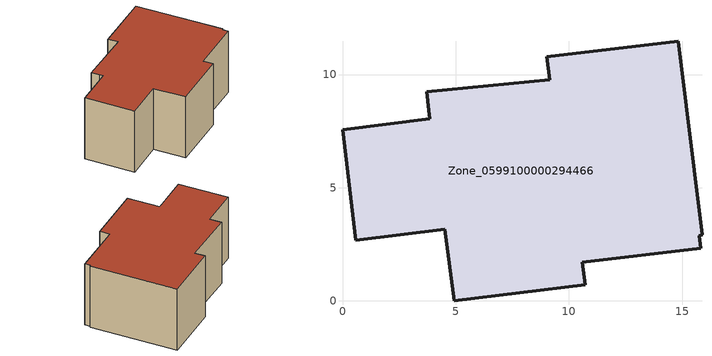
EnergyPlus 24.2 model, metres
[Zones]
Zone_0599100000294466
 floor ground (C_G): 4.51,3.16 0.58,2.67 0,7.57 3.85,8.05 3.81,8.43 3.71,9.23 9.16,9.78 9.03,10.78 14.83,11.48 15.88,2.92 15.76,2.88 15.82,2.33 10.6,1.7 10.73,0.71 4.94,0 z0
 wall outside (C_F): 0.58,2.67 4.51,3.16 4.94,0 10.73,0.71 10.6,1.7 15.82,2.33 15.76,2.88 15.88,2.92 14.83,11.48 9.03,10.78 9.16,9.78 3.71,9.23 3.81,8.43 3.85,8.05 0,7.57 0.58,2.67 z0:6.6
 roof outside (C_R): 3.81,8.43 3.85,8.05 0,7.57 0.58,2.67 4.51,3.16 4.94,0 10.73,0.71 10.6,1.7 15.82,2.33 15.76,2.88 15.88,2.92 14.83,11.48 9.03,10.78 9.16,9.78 3.71,9.23 z6.6
[BUILDING]
Pand.0599100000294466: North Axis=0; Terrain=City; Loads Convergence Tolerance Value=0.04; Temperature Convergence Tolerance Value=0.4; Solar Distribution=FullExterior; Maximum Number of Warmup Days=25; Minimum Number of Warmup Days=1
[Site:Location]
Rotterdam.The.Hague.AP_ZH_NLD Design_Conditions: Latitude=51.96; Longitude=4.45; Time Zone=1; Elevation=-4.5
[SITE:GROUNDTEMPERATURE:BUILDINGSURFACE]
18, 18, 18, 18, 18, 18, 18, 18, 18, 18, 18, 18
[MATERIAL] Thermal Absorptance=0.9; Solar Absorptance=0.7; Visible Absorptance=0.7
Name | Roughness | Thickness | Conductivity | Density | Specific Heat
G.D.1992-2005 | MediumSmooth | 0.15 | 0.06 | 540 | 1210
F.D.1992-2005 | Rough | 0.3 | 0.12 | 1920 | 840
R.D.1992-2005 | MediumRough | 0.2 | 0.08 | 1500 | 1000
[CONSTRUCTION]
C_G: G.D.1992-2005
C_F: F.D.1992-2005
C_R: R.D.1992-2005
[ZONE]
Zone_0599100000294466: Type=1; Multiplier=1; Ceiling Height=Autocalculate; Volume=Autocalculate; Floor Area=autocalculate; Part of Total Floor Area=Yes
[ZONEINFILTRATION:DESIGNFLOWRATE]
Infil_Zone_0599100000294466: Zone or ZoneList or Space or SpaceList=Zone_0599100000294466; Schedule=AlwaysOn; Design Flow Rate Calculation Method=Flow/Area; Flow Rate per Floor Area=0.0021; Constant Term Coefficient=1; Temperature Term Coefficient=0; Velocity Term Coefficient=0; Velocity Squared Term Coefficient=0
[HVACTEMPLATE:ZONE:IDEALLOADSAIRSYSTEM]
Zone_0599100000294466: Maximum Heating Supply Air Temperature=50; Minimum Cooling Supply Air Temperature=13; Maximum Heating Supply Air Humidity Ratio=0.0156; Minimum Cooling Supply Air Humidity Ratio=0.0077; Heating Limit=NoLimit; Cooling Limit=NoLimit; Dehumidification Control Type=ConstantSensibleHeatRatio; Cooling Sensible Heat Ratio=0.7; Dehumidification Setpoint=60; Humidification Control Type=None; Humidification Setpoint=30; Outdoor Air Method=None; Outdoor Air Flow Rate per Person=0.00944; Outdoor Air Flow Rate per Zone Floor Area=0; Outdoor Air Flow Rate per Zone=0; Demand Controlled Ventilation Type=None; Outdoor Air Economizer Type=NoEconomizer; Heat Recovery Type=None; Sensible Heat Recovery Effectiveness=0.7; Latent Heat Recovery Effectiveness=0.65
[ZONECONTROL:THERMOSTAT]
ThermostatControl_Zone_0599100000294466: Zone or ZoneList=Zone_0599100000294466; Control Type Schedule=DualSetpointControlType; Control 1=Thermostat_Zone_0599100000294466; Temperature Difference Between Cutout And Setpoint=0
[THERMOSTATSETPOINT:DUALSETPOINT]
Thermostat_Zone_0599100000294466: Heating Setpoint Temperature Schedule=HeatingSetpoint_Zone_0599100000294466; Cooling Setpoint Temperature Schedule=CoolingSetpoint_Zone_0599100000294466
[SCHEDULE:COMPACT]
HeatingSetpoint_Zone_0599100000294466: Through: 12/31, For: AllDays, Until: 24:00, 21
CoolingSetpoint_Zone_0599100000294466: Through: 12/31, For: AllDays, Until: 24:00, 24
DualSetpointControlType: Through: 12/31, For: AllDays, Until: 24:00, 4
AlwaysOn: Through: 12/31, For: AllDays, Until: 24:00, 1
